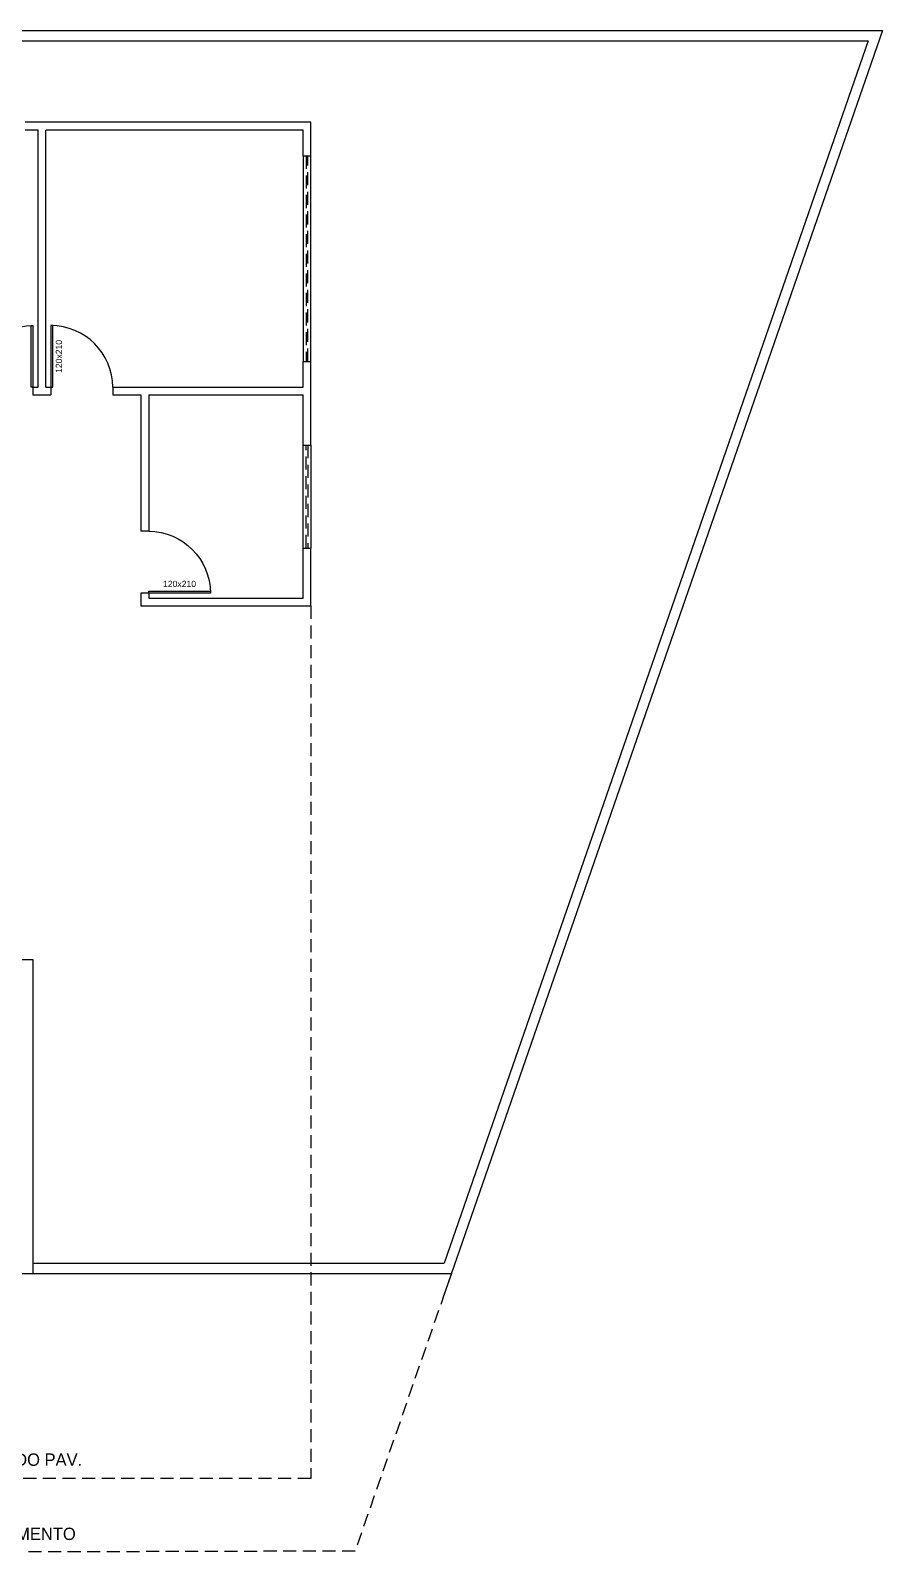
# Model space of a CAD drawing. Header units: centimetres. Extents: x 0 to 936050, y -139216 to 99734.
# Drawn here: x 856139 to 857795, y 9725 to 12691 of the extents above; entities that cross this region are included whole.
import ezdxf
from ezdxf.enums import TextEntityAlignment as Align

# ---------------------------------------------------------------- set-up
doc = ezdxf.new("R2010")
doc.units = ezdxf.units.CM
doc.header["$LTSCALE"] = 4
doc.linetypes.add('DASHED2', pattern=[9.525, 6.35, -3.175])
for name, color, linetype in [('0.1', 1, 'Continuous'), ('0.4', 4, 'Continuous'), ('0.6', 6, 'Continuous'), ('02-CONT', 2, 'Continuous'), ('C-TEXTO-02', 2, 'Continuous')]:
    doc.layers.add(name, color=color, linetype=linetype)
doc.styles.add('2mm 1-50', font='arial.ttf', dxfattribs={"height": 0.1})
doc.styles.add('Símbolos', font='ERASLGHT.TTF')

# ---------------------------------------------------------------- blocks, each defined once
blk = doc.blocks.new('1_00e')
blk.add_lwpolyline([(-28.4, -52.3), (-25.4, -52.3), (-25.4, 47.7), (-28.4, 47.7)], close=True)
at = {"color": 1}
blk.add_arc((-28.4, -52.3), 100, 0, 90, dxfattribs=at)

msp = doc.modelspace()

# ---------------------------------------------------------------- linework, layer by layer
at = {"layer": '0.1', "linetype": 'DASHED2'}
for p, q in [((856674.768, 12448.013), (856674.768, 12048.013)), ((856677.768, 12048.013), (856677.768, 12448.013)), ((856674.768, 11685.513), (856674.768, 11885.513)), ((856677.768, 11885.513), (856677.768, 11685.513)), ((856957.106, 10275.21), (856770.014, 9735.709)), ((856770.014, 9735.709), (852929.471, 9725.21))]:
    msp.add_line(p, q, dxfattribs=at)
msp.add_lwpolyline([(856683.768, 11573.013), (856683.768, 9877.013), (852929.471, 9877.351)], dxfattribs=at)
at = {"layer": '0.4'}
for p, q in [((856144.471, 10295.21, 77040.339), (856942.874, 10295.21, 77040.339)), ((856144.471, 10275.21, 77040.339), (856957.106, 10275.21, 77040.339))]:
    msp.add_line(p, q, dxfattribs=at)
for points in [[(852904.471, 12691.477), (857795.036, 12691.477), (856939.767, 10225.21)], [(852929.471, 12671.477), (857766.932, 12671.477), (856942.874, 10295.21)]]:
    msp.add_lwpolyline(points, dxfattribs=at)
at = {"layer": '0.6'}
for p, q in [((856668.768, 12448.013), (856683.768, 12448.013)), ((856668.768, 12448.013), (856668.768, 12048.013)), ((856683.768, 12048.013), (856683.768, 12448.013)), ((856668.768, 12048.013), (856683.768, 12048.013)), ((856143.768, 11998.013), (856143.768, 11983.013)), ((856178.768, 11998.013), (856178.768, 11983.013)), ((856298.768, 11998.013), (856298.768, 11983.013)), ((856668.768, 11885.513), (856683.768, 11885.513)), ((856668.768, 11685.513), (856668.768, 11885.513)), ((856683.768, 11885.513), (856683.768, 11685.513)), ((856368.768, 11718.013), (856353.768, 11718.013)), ((856668.768, 11685.513), (856683.768, 11685.513)), ((856368.768, 11598.013), (856353.768, 11598.013))]:
    msp.add_line(p, q, dxfattribs=at)
for points in [[(856168.768, 12513.013), (856128.768, 12513.013)], [(856143.768, 11998.013), (856153.768, 11998.013), (856153.768, 12498.013), (856128.768, 12498.013)], [(856683.768, 12448.013), (856683.768, 12513.013), (856153.768, 12513.013)], [(856168.768, 11998.013), (856168.768, 12498.013)], [(856668.768, 12448.013), (856668.768, 12498.013), (856168.768, 12498.013)], [(856298.768, 11998.013), (856668.768, 11998.013), (856668.768, 12048.013)], [(856683.768, 11983.013), (856683.768, 12048.013)], [(856168.768, 11998.013), (856178.768, 11998.013)], [(856683.768, 11885.513), (856683.768, 11998.013)], [(856143.768, 11983.013), (856168.768, 11983.013)], [(856153.768, 11983.013), (856178.768, 11983.013)], [(856298.768, 11983.013), (856353.768, 11983.013)], [(856353.768, 11983.013), (856353.768, 11718.013)], [(856368.768, 11983.013), (856668.768, 11983.013)], [(856368.768, 11983.013), (856368.768, 11718.013)], [(856668.768, 11885.513), (856668.768, 11983.013)], [(856353.768, 11598.013), (856353.768, 11573.013), (856683.768, 11573.013), (856683.768, 11685.513)], [(856368.768, 11598.013), (856368.768, 11588.013), (856668.768, 11588.013), (856668.768, 11685.513)]]:
    msp.add_lwpolyline(points, dxfattribs=at)
at = {"layer": '0.6', "elevation": 77040.339}
msp.add_lwpolyline([(856019.471, 10275.21), (856144.471, 10275.21), (856144.471, 10885.21), (855919.471, 10885.21)], dxfattribs=at)

# ---------------------------------------------------------------- block references
at = {"layer": '02-CONT', "yscale": 1.2, "zscale": 1.2}
for p, xscale in [((856109.682, 12060.716), -1.2), ((856212.855, 12060.716), 1.2)]:
    msp.add_blockref('1_00e', p, dxfattribs=dict(at, xscale=xscale))
at = {"layer": '02-CONT', "xscale": -1.2, "yscale": 1.2, "zscale": 1.2, "rotation": 270}
msp.add_blockref('1_00e', (856431.472, 11632.099), dxfattribs=at)

# ---------------------------------------------------------------- texts
at = {"layer": '02-CONT', "style": '2mm 1-50'}
msp.add_text('120x210', height=12, rotation=90, dxfattribs=at).set_placement((856194.213, 12057.959), align=Align.MIDDLE_CENTER)
msp.add_text('120x210', height=12, dxfattribs=at).set_placement((856428.714, 11615.761), align=Align.MIDDLE_CENTER)

# ---------------------------------------------------------------- next in the draw order: texts
at = {"layer": 'C-TEXTO-02', "char_height": 24, "width": 536.35929, "attachment_point": 1, "style": 'Símbolos', "bg_fill": 2}
for s, insert in [('PROJ. SEGUNDO PAV.', (855891.734, 9925.46)), ('PROJ. ALINHAMENTO', (855891.734, 9781.215))]:
    msp.add_mtext(s, dxfattribs=dict(at, insert=insert))

doc.saveas('drawing.dxf')
